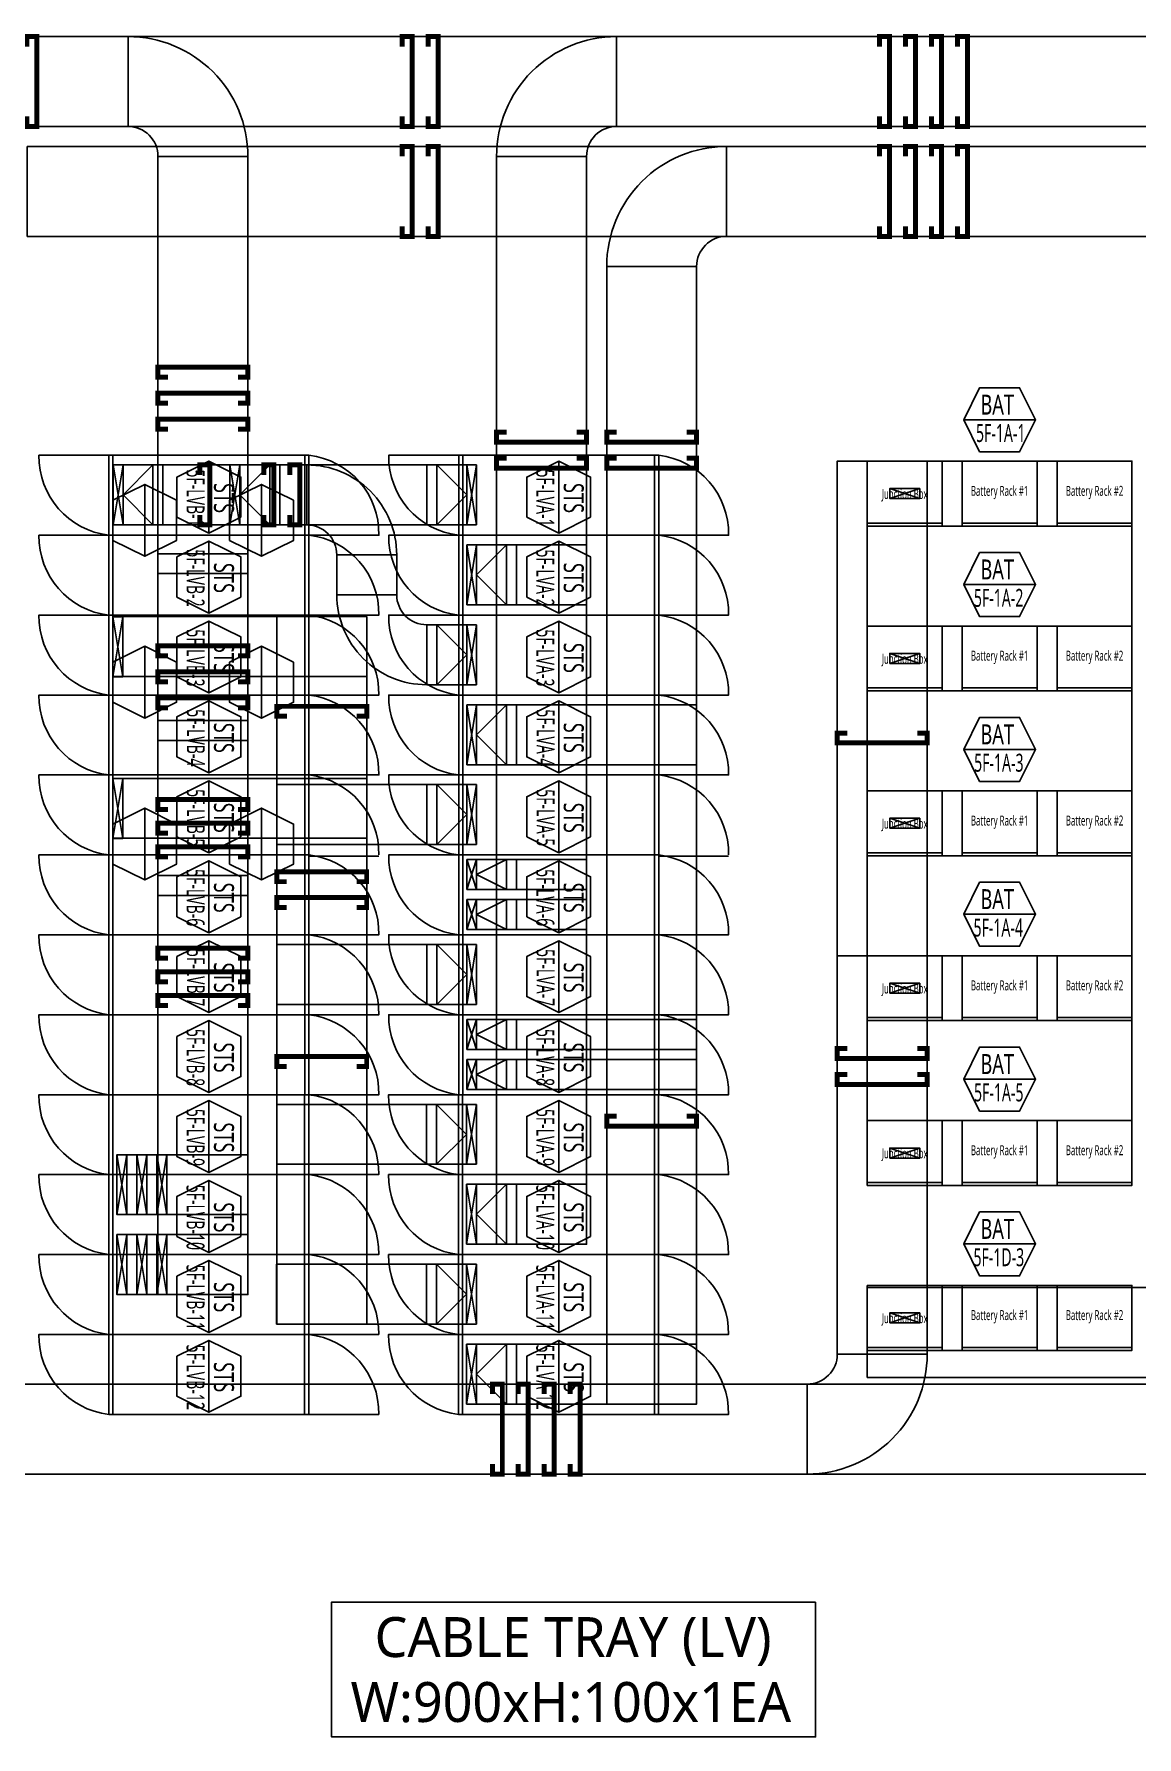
# Model space of a CAD drawing. Header units: millimetres. Extents: x -138191 to 245733, y -341087 to 835263.
# Drawn here: x 146264 to 157304, y 466635 to 483680 of the extents above; entities that cross this region are included whole.
import ezdxf
from ezdxf.enums import TextEntityAlignment as Align

# ---------------------------------------------------------------- set-up
doc = ezdxf.new("R2010")
doc.units = ezdxf.units.MM
doc.header["$LTSCALE"] = 300
for name, color, linetype in [('------00 Switch Gear', 3, 'Continuous'), ('------00 Switch Gear_Number', 1, 'Continuous'), ('-----26 Electrical Cable Tray_HV_N', 30, 'Continuous'), ('-----26 Electrical Cable Tray_LV_STS1', 3, 'Continuous'), ('-----26 Electrical Cable Tray_LV_STS2', 2, 'Continuous'), ('-----26 Electrical Cable Tray_LV_STS3', 151, 'Continuous'), ('-----26 Electrical Cable Tray_LV_STSPDU_A', 181, 'Continuous'), ('-----26 Electrical Cable Tray_LV_STSPDU_B', 41, 'Continuous'), ('-----26 Electrical Cable Tray_LV_UPSBAT', 11, 'Continuous')]:
    doc.layers.add(name, color=color, linetype=linetype)
doc.styles.add('ELEC', font='malgun.ttf')

# ---------------------------------------------------------------- blocks, each defined once
blk = doc.blocks.new('A$C2e8f9a8b')
at = {"color": 0}
blk.add_line((30, 750), (30, 0), dxfattribs=at)
blk.add_lwpolyline([(650, 0), (0, 0), (0, 750), (650, 750)], close=True, dxfattribs=at)
blk = doc.blocks.new('A$495596483691')
at = {"color": 0}
for p, q in [((100, 600), (0, 600)), ((0, 600), (0, 0)), ((500, 600), (100, 600)), ((500, 0), (500, 600)), ((0, 0), (100, 0)), ((100, 0), (500, 0))]:
    blk.add_line(p, q, dxfattribs=at)
at = {"color": 8}
for p, q in [((400, 300), (100, 600)), ((100, 600), (100, 0)), ((400, 0), (400, 600)), ((400, 600), (500, 0)), ((500, 600), (400, 0)), ((400, 300), (100, 0))]:
    blk.add_line(p, q, dxfattribs=at)
blk = doc.blocks.new('A$550585017316')
at = {"color": 0}
for p, q in [((400, 300), (0, 300)), ((0, 300), (0, 0)), ((500, 300), (400, 300)), ((500, 0), (500, 300)), ((0, 0), (400, 0)), ((400, 0), (500, 0))]:
    blk.add_line(p, q, dxfattribs=at)
at = {"color": 8}
for p, q in [((100, 0), (0, 300)), ((0, 0), (100, 300)), ((100, 150), (400, 300)), ((100, 300), (100, 0)), ((400, 0), (400, 300)), ((100, 150), (400, 0))]:
    blk.add_line(p, q, dxfattribs=at)

msp = doc.modelspace()

# ---------------------------------------------------------------- linework, layer by layer
at = {"layer": '------00 Switch Gear'}
for p, q in [((147053, 478664), (147053, 479464)), ((148973, 478664), (148973, 479464)), ((150554, 478664, 0), (150554, 479464, 0)), ((152474, 478664, 0), (152474, 479464, 0)), ((147053, 477864), (147053, 478664)), ((148973, 477864), (148973, 478664)), ((150554, 477864, 0), (150554, 478664, 0)), ((152474, 477864, 0), (152474, 478664, 0)), ((147053, 477064), (147053, 477864)), ((148973, 477064), (148973, 477864)), ((150554, 477064, 0), (150554, 477864, 0)), ((152474, 477064, 0), (152474, 477864, 0)), ((147053, 476264), (147053, 477064)), ((148973, 476264), (148973, 477064)), ((150554, 476264, 0), (150554, 477064, 0)), ((152474, 476264, 0), (152474, 477064, 0)), ((147053, 475464), (147053, 476264)), ((148973, 475464), (148973, 476264)), ((150554, 475464, 0), (150554, 476264, 0)), ((152474, 475464, 0), (152474, 476264, 0)), ((147053, 474664), (147053, 475464)), ((148973, 474664), (148973, 475464)), ((150554, 474664, 0), (150554, 475464, 0)), ((152474, 474664, 0), (152474, 475464, 0)), ((147053, 473864), (147053, 474664)), ((148973, 473864), (148973, 474664)), ((150554, 473864, 0), (150554, 474664, 0)), ((152474, 473864, 0), (152474, 474664, 0)), ((147053, 473064), (147053, 473864)), ((148973, 473064), (148973, 473864)), ((150554, 473064, 0), (150554, 473864, 0)), ((152474, 473064, 0), (152474, 473864, 0)), ((147052, 472264), (147052, 473064)), ((148972, 472264), (148972, 473064)), ((150553, 472264, 0), (150553, 473064, 0)), ((152473, 472264, 0), (152473, 473064, 0)), ((147052, 471464), (147052, 472264)), ((148972, 471464), (148972, 472264)), ((150553, 471464, 0), (150553, 472264, 0)), ((152473, 471464, 0), (152473, 472264, 0)), ((147052, 470664), (147052, 471464)), ((148972, 470664), (148972, 471464)), ((150553, 470664, 0), (150553, 471464, 0)), ((152473, 470664, 0), (152473, 471464, 0)), ((147052, 469864), (147052, 470664)), ((148972, 469864), (148972, 470664)), ((150553, 469864, 0), (150553, 470664, 0)), ((152473, 469864, 0), (152473, 470664, 0))]:
    msp.add_line(p, q, dxfattribs=at)
for points in [[(147013, 478664, -0.385743), (146313, 479464), (147013, 479464)], [(149015, 479464, -0.385743), (149715, 478664), (149015, 478664)], [(147013, 477864, -0.385743), (146313, 478664), (147013, 478664)], [(149015, 478664, -0.385743), (149715, 477864), (149015, 477864)], [(147013, 477064, -0.385743), (146313, 477864), (147013, 477864)], [(149015, 477864, -0.385743), (149715, 477064), (149015, 477064)], [(147013, 476264, -0.385743), (146313, 477064), (147013, 477064)], [(149015, 477064, -0.385743), (149715, 476264), (149015, 476264)], [(147013, 475464, -0.385743), (146313, 476264), (147013, 476264)], [(149015, 476264, -0.385743), (149715, 475464)], [(147013, 474664, -0.385743), (146313, 475464), (147013, 475464)], [(149015, 475464, -0.385743), (149715, 474664), (149015, 474664)], [(147013, 473864, -0.385743), (146313, 474664), (147013, 474664)], [(149015, 474664, -0.385743), (149715, 473864), (149015, 473864)], [(147013, 473064, -0.385743), (146313, 473864), (147013, 473864)], [(149015, 473864, -0.385743), (149715, 473064), (149015, 473064)], [(147012, 472264, -0.385743), (146312, 473064), (147012, 473064)], [(149014, 473064, -0.385743), (149714, 472264), (149014, 472264)], [(147012, 471464, -0.385743), (146312, 472264), (147012, 472264)], [(149014, 472264, -0.385743), (149714, 471464), (149014, 471464)], [(147012, 470664, -0.385743), (146312, 471464), (147012, 471464)], [(149014, 471464, -0.385743), (149714, 470664), (149014, 470664)], [(147012, 469864, -0.385743), (146312, 470664), (147012, 470664)], [(149014, 470664, -0.385743), (149714, 469864), (149014, 469864)]]:
    msp.add_lwpolyline(points, format="xyb", dxfattribs=at)
at = {"layer": '------00 Switch Gear', "elevation": 0}
for points in [[(147013, 478664), (147013, 479464), (149015, 479464), (149015, 478664)], [(150514, 478664), (150514, 479464), (152516, 479464), (152516, 478664)], [(154604, 479405), (154604, 478755), (157254, 478755), (157254, 479405)], [(147013, 477864), (147013, 478664), (149015, 478664), (149015, 477864)], [(150514, 477864), (150514, 478664), (152516, 478664), (152516, 477864)], [(147013, 477064), (147013, 477864), (149015, 477864), (149015, 477064)], [(150514, 477064), (150514, 477864), (152516, 477864), (152516, 477064)], [(154604, 477755), (154604, 477105), (157254, 477105), (157254, 477755)], [(147013, 476264), (147013, 477064), (149015, 477064), (149015, 476264)], [(150514, 476264), (150514, 477064), (152516, 477064), (152516, 476264)], [(147013, 475464), (147013, 476264), (149015, 476264), (149015, 475464)], [(150514, 475464), (150514, 476264), (152516, 476264), (152516, 475464)], [(154604, 476105), (154604, 475455), (157254, 475455), (157254, 476105)], [(147013, 474664), (147013, 475464), (149015, 475464), (149015, 474664)], [(150514, 474664), (150514, 475464), (152516, 475464), (152516, 474664)], [(147013, 473864), (147013, 474664), (149015, 474664), (149015, 473864)], [(150514, 473864), (150514, 474664), (152516, 474664), (152516, 473864)], [(154604, 474455), (154604, 473805), (157254, 473805), (157254, 474455)], [(147013, 473064), (147013, 473864), (149015, 473864), (149015, 473064)], [(150514, 473064), (150514, 473864), (152516, 473864), (152516, 473064)], [(147012, 472264), (147012, 473064), (149014, 473064), (149014, 472264)], [(150513, 472264), (150513, 473064), (152515, 473064), (152515, 472264)], [(154604, 472805), (154604, 472155), (157254, 472155), (157254, 472805)], [(147012, 471464), (147012, 472264), (149014, 472264), (149014, 471464)], [(150513, 471464), (150513, 472264), (152515, 472264), (152515, 471464)], [(147012, 470664), (147012, 471464), (149014, 471464), (149014, 470664)], [(150513, 470664), (150513, 471464), (152515, 471464), (152515, 470664)], [(154604, 471155), (154604, 470505), (157254, 470505), (157254, 471155)], [(147012, 469864), (147012, 470664), (149014, 470664), (149014, 469864)], [(150513, 469864), (150513, 470664), (152515, 470664), (152515, 469864)]]:
    msp.add_lwpolyline(points, close=True, dxfattribs=at)
for points in [[(150514, 478664, -0.385743), (149814, 479464), (150514, 479464)], [(152516, 479464, -0.385743), (153216, 478664), (152516, 478664)], [(150514, 477864, -0.385743), (149814, 478664), (150514, 478664)], [(152516, 478664, -0.385743), (153216, 477864), (152516, 477864)], [(150514, 477064, -0.385743), (149814, 477864), (150514, 477864)], [(152516, 477864, -0.385743), (153216, 477064), (152516, 477064)], [(150514, 476264, -0.385743), (149814, 477064), (150514, 477064)], [(152516, 477064, -0.385743), (153216, 476264), (152516, 476264)], [(150514, 475464, -0.385743), (149814, 476264), (150514, 476264)], [(152516, 476264, -0.385743), (153216, 475464)], [(150514, 474664, -0.385743), (149814, 475464), (150514, 475464)], [(152516, 475464, -0.385743), (153216, 474664), (152516, 474664)], [(150514, 473864, -0.385743), (149814, 474664), (150514, 474664)], [(152516, 474664, -0.385743), (153216, 473864), (152516, 473864)], [(150514, 473064, -0.385743), (149814, 473864), (150514, 473864)], [(152516, 473864, -0.385743), (153216, 473064), (152516, 473064)], [(150513, 472264, -0.385743), (149813, 473064), (150513, 473064)], [(152515, 473064, -0.385743), (153215, 472264), (152515, 472264)], [(150513, 471464, -0.385743), (149813, 472264), (150513, 472264)], [(152515, 472264, -0.385743), (153215, 471464), (152515, 471464)], [(150513, 470664, -0.385743), (149813, 471464), (150513, 471464)], [(152515, 471464, -0.385743), (153215, 470664), (152515, 470664)], [(150513, 469864, -0.385743), (149813, 470664), (150513, 470664)], [(152515, 470664, -0.385743), (153215, 469864), (152515, 469864)]]:
    msp.add_lwpolyline(points, format="xyb", dxfattribs=at)
for points in [[(157254, 472155), (157254, 479405), (154604, 479405), (154604, 472155), (157254, 472155)], [(153216, 475450), (152516, 475450)]]:
    msp.add_lwpolyline(points, dxfattribs=at)
at = {"layer": '------00 Switch Gear'}
msp.add_lwpolyline([(149715, 475450), (149015, 475450)], dxfattribs=at)
at = {"layer": '------00 Switch Gear_Number', "elevation": 0}
for points in [[(155569, 479820), (156289, 479820), (156129, 480140), (155728, 480140), (155569, 479820), (155728, 479500), (156129, 479500), (156289, 479820)], [(148014, 478685), (148014, 479405), (148334, 479246), (148334, 478845), (148014, 478685), (147694, 478845), (147694, 479246), (148014, 479405)], [(151515, 478685), (151515, 479405), (151835, 479246), (151835, 478845), (151515, 478685), (151195, 478845), (151195, 479246), (151515, 479405)], [(148014, 477885), (148014, 478605), (148334, 478446), (148334, 478045), (148014, 477885), (147694, 478045), (147694, 478446), (148014, 478605)], [(151515, 477885), (151515, 478605), (151835, 478446), (151835, 478045), (151515, 477885), (151195, 478045), (151195, 478446), (151515, 478605)], [(155569, 478170), (156289, 478170), (156129, 478490), (155728, 478490), (155569, 478170), (155728, 477850), (156129, 477850), (156289, 478170)], [(148014, 477085), (148014, 477805), (148334, 477646), (148334, 477245), (148014, 477085), (147694, 477245), (147694, 477646), (148014, 477805)], [(151515, 477085), (151515, 477805), (151835, 477646), (151835, 477245), (151515, 477085), (151195, 477245), (151195, 477646), (151515, 477805)], [(148014, 476285), (148014, 477005), (148334, 476846), (148334, 476445), (148014, 476285), (147694, 476445), (147694, 476846), (148014, 477005)], [(151515, 476285), (151515, 477005), (151835, 476846), (151835, 476445), (151515, 476285), (151195, 476445), (151195, 476846), (151515, 477005)], [(155569, 476520), (156289, 476520), (156129, 476840), (155728, 476840), (155569, 476520), (155728, 476200), (156129, 476200), (156289, 476520)], [(148014, 475485), (148014, 476205), (148334, 476046), (148334, 475645), (148014, 475485), (147694, 475645), (147694, 476046), (148014, 476205)], [(151515, 475485), (151515, 476205), (151835, 476046), (151835, 475645), (151515, 475485), (151195, 475645), (151195, 476046), (151515, 476205)], [(148014, 474685), (148014, 475405), (148334, 475246), (148334, 474845), (148014, 474685), (147694, 474845), (147694, 475246), (148014, 475405)], [(151515, 474685), (151515, 475405), (151835, 475246), (151835, 474845), (151515, 474685), (151195, 474845), (151195, 475246), (151515, 475405)], [(155569, 474870), (156289, 474870), (156129, 475190), (155728, 475190), (155569, 474870), (155728, 474550), (156129, 474550), (156289, 474870)], [(148014, 473885), (148014, 474605), (148334, 474446), (148334, 474045), (148014, 473885), (147694, 474045), (147694, 474446), (148014, 474605)], [(151515, 473885), (151515, 474605), (151835, 474446), (151835, 474045), (151515, 473885), (151195, 474045), (151195, 474446), (151515, 474605)], [(148014, 473085), (148014, 473805), (148334, 473646), (148334, 473245), (148014, 473085), (147694, 473245), (147694, 473646), (148014, 473805)], [(151515, 473085), (151515, 473805), (151835, 473646), (151835, 473245), (151515, 473085), (151195, 473245), (151195, 473646), (151515, 473805)], [(155569, 473220), (156289, 473220), (156129, 473540), (155728, 473540), (155569, 473220), (155728, 472900), (156129, 472900), (156289, 473220)], [(148014, 472285), (148014, 473005), (148334, 472846), (148334, 472445), (148014, 472285), (147694, 472445), (147694, 472846), (148014, 473005)], [(151515, 472285), (151515, 473005), (151835, 472846), (151835, 472445), (151515, 472285), (151195, 472445), (151195, 472846), (151515, 473005)], [(148014, 471485), (148014, 472205), (148334, 472046), (148334, 471645), (148014, 471485), (147694, 471645), (147694, 472046), (148014, 472205)], [(151515, 471485), (151515, 472205), (151835, 472046), (151835, 471645), (151515, 471485), (151195, 471645), (151195, 472046), (151515, 472205)], [(155569, 471570), (156289, 471570), (156129, 471890), (155728, 471890), (155569, 471570), (155728, 471250), (156129, 471250), (156289, 471570)], [(148014, 470685), (148014, 471405), (148334, 471246), (148334, 470845), (148014, 470685), (147694, 470845), (147694, 471246), (148014, 471405)], [(151515, 470685), (151515, 471405), (151835, 471246), (151835, 470845), (151515, 470685), (151195, 470845), (151195, 471246), (151515, 471405)], [(148014, 469885), (148014, 470605), (148334, 470446), (148334, 470045), (148014, 469885), (147694, 470045), (147694, 470446), (148014, 470605)], [(151515, 469885), (151515, 470605), (151835, 470446), (151835, 470045), (151515, 469885), (151195, 470045), (151195, 470446), (151515, 470605)]]:
    msp.add_lwpolyline(points, dxfattribs=at)
at = {"layer": '------00 Switch Gear_Number', "color": 1, "elevation": 0}
for points in [[(147371, 479173), (147371, 478453), (147051, 478612), (147051, 479013), (147371, 479173), (147691, 479013), (147691, 478612), (147371, 478453)], [(148541, 479173), (148541, 478453), (148221, 478612), (148221, 479013), (148541, 479173), (148861, 479013), (148861, 478612), (148541, 478453)], [(147371, 477553), (147371, 476833), (147051, 476992), (147051, 477393), (147371, 477553), (147691, 477393), (147691, 476992), (147371, 476833)], [(148541, 477553), (148541, 476833), (148221, 476992), (148221, 477393), (148541, 477553), (148861, 477393), (148861, 476992), (148541, 476833)], [(147371, 475933), (147371, 475213), (147051, 475372), (147051, 475773), (147371, 475933), (147691, 475773), (147691, 475372), (147371, 475213)], [(148541, 475933), (148541, 475213), (148221, 475372), (148221, 475773), (148541, 475933), (148861, 475773), (148861, 475372), (148541, 475213)]]:
    msp.add_lwpolyline(points, dxfattribs=at)
at = {"layer": '-----26 Electrical Cable Tray_HV_N', "color": 1, "elevation": 0}
msp.add_lwpolyline([(154087, 467985), (154087, 466635), (149241, 466635), (149241, 467985)], close=True, dxfattribs=at)
at = {"layer": '-----26 Electrical Cable Tray_LV_STS1'}
msp.add_lwpolyline([(143867, 483655), (143867, 482755), (147204, 482755), (147204, 483655)], close=True, dxfattribs=at)
msp.add_lwpolyline([(143867, 483655), (143867, 482755), (147204, 482755), (147204, 483655)], close=True, dxfattribs=at)
msp.add_lwpolyline([(143867, 483655), (143867, 482755), (147204, 482755), (147204, 483655)], close=True, dxfattribs=at)
at = {"layer": '-----26 Electrical Cable Tray_LV_STS1', "ltscale": 7.5, "const_width": 50, "elevation": 0}
for points in [[(146190, 483555), (146190, 483655), (146290, 483655), (146290, 482755), (146190, 482755), (146190, 482855)], [(147604, 480245), (147504, 480245), (147504, 480345), (148404, 480345), (148404, 480245), (148304, 480245)], [(147604, 479985), (147504, 479985), (147504, 480085), (148404, 480085), (148404, 479985), (148304, 479985)], [(147604, 479725), (147504, 479725), (147504, 479825), (148404, 479825), (148404, 479725), (148304, 479725)], [(147604, 477457), (147504, 477457), (147504, 477557), (148404, 477557), (148404, 477457), (148304, 477457)], [(147604, 477197), (147504, 477197), (147504, 477297), (148404, 477297), (148404, 477197), (148304, 477197)], [(147604, 475920), (147504, 475920), (147504, 476020), (148404, 476020), (148404, 475920), (148304, 475920)]]:
    msp.add_lwpolyline(points, dxfattribs=at)
at = {"layer": '-----26 Electrical Cable Tray_LV_STS1', "elevation": 0}
msp.add_lwpolyline([(147504, 482455), (147504, 482455, 0.414214), (147204, 482755), (147204, 482755), (147204, 483655, -0.414214), (148404, 482455)], format="xyb", close=True, dxfattribs=at)
msp.add_lwpolyline([(147504, 482455), (147504, 482455, 0.414214), (147204, 482755), (147204, 482755), (147204, 483655, -0.414214), (148404, 482455)], format="xyb", close=True, dxfattribs=at)
msp.add_lwpolyline([(147504, 482455), (147504, 482455, 0.414214), (147204, 482755), (147204, 482755), (147204, 483655, -0.414214), (148404, 482455)], format="xyb", close=True, dxfattribs=at)
for points in [[(148404, 482455), (147504, 482455), (147504, 478479), (148404, 478479)], [(148404, 482455), (147504, 482455), (147504, 476809), (148404, 476809)], [(148404, 482455), (147504, 482455), (147504, 475257), (148404, 475257)]]:
    msp.add_lwpolyline(points, close=True, dxfattribs=at)
at = {"layer": '-----26 Electrical Cable Tray_LV_STS2', "elevation": 0}
for points in [[(148404, 478279), (147504, 478279), (147504, 471863), (148404, 471863)], [(148404, 476609), (147504, 476609), (147504, 471063), (148404, 471063)], [(148404, 475057), (147504, 475057), (147504, 471063), (148404, 471063)], [(147093, 472463), (148404, 472463), (148404, 471863), (147093, 471863)], [(147193, 471863), (147193, 472463), (147093, 472463), (147093, 471863)], [(147393, 471863), (147393, 472463), (147293, 472463), (147293, 471863)], [(147593, 471863), (147593, 472463), (147493, 472463), (147493, 471863)], [(147093, 471663), (148404, 471663), (148404, 471063), (147093, 471063)], [(147193, 471063), (147193, 471663), (147093, 471663), (147093, 471063)], [(147393, 471063), (147393, 471663), (147293, 471663), (147293, 471063)], [(147593, 471063), (147593, 471663), (147493, 471663), (147493, 471063)]]:
    msp.add_lwpolyline(points, close=True, dxfattribs=at)
at = {"layer": '-----26 Electrical Cable Tray_LV_STS2', "ltscale": 7.5, "const_width": 50, "elevation": 0}
for points in [[(147604, 476937), (147504, 476937), (147504, 477037), (148404, 477037), (148404, 476937), (148304, 476937)], [(147604, 475683), (147504, 475683), (147504, 475783), (148404, 475783), (148404, 475683), (148304, 475683)], [(147604, 475446), (147504, 475446), (147504, 475546), (148404, 475546), (148404, 475446), (148304, 475446)], [(147604, 474430), (147504, 474430), (147504, 474530), (148404, 474530), (148404, 474430), (148304, 474430)], [(147604, 474193), (147504, 474193), (147504, 474293), (148404, 474293), (148404, 474193), (148304, 474193)], [(147604, 473955), (147504, 473955), (147504, 474055), (148404, 474055), (148404, 473955), (148304, 473955)]]:
    msp.add_lwpolyline(points, dxfattribs=at)
at = {"layer": '-----26 Electrical Cable Tray_LV_STS2', "elevation": 0}
for points in [[(147093, 471863), (147193, 472463)], [(147093, 472463), (147193, 471863)], [(147293, 471863), (147393, 472463)], [(147293, 472463), (147393, 471863)], [(147493, 471863), (147593, 472463)], [(147493, 472463), (147593, 471863)], [(147093, 471063), (147193, 471663)], [(147093, 471663), (147193, 471063)], [(147293, 471063), (147393, 471663)], [(147293, 471663), (147393, 471063)], [(147493, 471063), (147593, 471663)], [(147493, 471663), (147593, 471063)]]:
    msp.add_lwpolyline(points, dxfattribs=at)
at = {"layer": '-----26 Electrical Cable Tray_LV_STS3', "elevation": 0}
for points in [[(150194, 479367), (147554, 479367), (147554, 478767), (150194, 478767)], [(148994, 479367), (148724, 479367), (148724, 478767), (148994, 478767)], [(149294, 478467), (149294, 478067), (149894, 478067), (149894, 478467)], [(149594, 477250), (147051, 477250), (147051, 477850), (149594, 477850)], [(147151, 477247), (147151, 477847), (147051, 477847), (147051, 477247)], [(149594, 477850), (148694, 477850), (148694, 473967), (149594, 473967)], [(149594, 475630), (147051, 475630), (147051, 476230), (149594, 476230)], [(147151, 475627), (147151, 476227), (147051, 476227), (147051, 475627)], [(149593, 476267), (148693, 476267), (148693, 470767), (149593, 470767)], [(150194, 476167), (148694, 476167), (148694, 475567), (150194, 475567)], [(150194, 474567), (148694, 474567), (148694, 473967), (150194, 473967)], [(150193, 472967), (148693, 472967), (148693, 472367), (150193, 472367)], [(150192, 471367), (148692, 471367), (148692, 470767), (150192, 470767)]]:
    msp.add_lwpolyline(points, close=True, dxfattribs=at)
at = {"layer": '-----26 Electrical Cable Tray_LV_STS3', "ltscale": 7.5, "const_width": 50, "elevation": 0}
for points in [[(147923, 479267), (147923, 479367), (148023, 479367), (148023, 478767), (147923, 478767), (147923, 478867)], [(148564, 479267), (148564, 479367), (148664, 479367), (148664, 478767), (148564, 478767), (148564, 478867)], [(148824, 479267), (148824, 479367), (148924, 479367), (148924, 478767), (148824, 478767), (148824, 478867)], [(148794, 476851), (148694, 476851), (148694, 476951), (149594, 476951), (149594, 476851), (149494, 476851)], [(148793, 475196), (148693, 475196), (148693, 475296), (149593, 475296), (149593, 475196), (149493, 475196)], [(148793, 474936), (148693, 474936), (148693, 475036), (149593, 475036), (149593, 474936), (149493, 474936)], [(148793, 473346), (148693, 473346), (148693, 473446), (149593, 473446), (149593, 473346), (149493, 473346)]]:
    msp.add_lwpolyline(points, dxfattribs=at)
at = {"layer": '-----26 Electrical Cable Tray_LV_STS3', "elevation": 0}
for points in [[(149294, 478467), (149294, 478467, 0.414214), (148994, 478767), (148994, 478767), (148994, 479367, -0.414214), (149894, 478467)], [(149894, 478067), (149894, 478067, 0.414214), (150194, 477767), (150194, 477767), (150194, 477167, -0.414214), (149294, 478067)]]:
    msp.add_lwpolyline(points, format="xyb", close=True, dxfattribs=at)
for points in [[(147051, 477247), (147151, 477847)], [(147051, 477847), (147151, 477247)], [(147051, 475627), (147151, 476227)], [(147051, 476227), (147151, 475627)]]:
    msp.add_lwpolyline(points, dxfattribs=at)
at = {"layer": '-----26 Electrical Cable Tray_LV_STSPDU_A'}
msp.add_lwpolyline([(145094, 483655), (145094, 482755), (169054, 482755), (169054, 483655)], close=True, dxfattribs=at)
msp.add_lwpolyline([(145094, 483655), (145094, 482755), (169054, 482755), (169054, 483655)], close=True, dxfattribs=at)
at = {"layer": '-----26 Electrical Cable Tray_LV_STSPDU_A', "ltscale": 7.5, "const_width": 50, "elevation": 0}
for points in [[(149949, 483555), (149949, 483655), (150049, 483655), (150049, 482755), (149949, 482755), (149949, 482855)], [(150208, 483555), (150208, 483655), (150308, 483655), (150308, 482755), (150208, 482755), (150208, 482855)], [(154728, 483555), (154728, 483655), (154828, 483655), (154828, 482755), (154728, 482755), (154728, 482855)], [(154988, 483555), (154988, 483655), (155088, 483655), (155088, 482755), (154988, 482755), (154988, 482855)], [(155248, 483555), (155248, 483655), (155348, 483655), (155348, 482755), (155248, 482755), (155248, 482855)], [(155507, 483555), (155507, 483655), (155607, 483655), (155607, 482755), (155507, 482755), (155507, 482855)], [(151694, 479694), (151794, 479694), (151794, 479594), (150894, 479594), (150894, 479694), (150994, 479694)], [(151694, 479434), (151794, 479434), (151794, 479334), (150894, 479334), (150894, 479434), (150994, 479434)]]:
    msp.add_lwpolyline(points, dxfattribs=at)
at = {"layer": '-----26 Electrical Cable Tray_LV_STSPDU_A', "elevation": 0}
msp.add_lwpolyline([(152094, 482755), (152094, 482755, 0.414214), (151794, 482455), (151794, 482455), (150894, 482455, -0.414214), (152094, 483655)], format="xyb", close=True, dxfattribs=at)
msp.add_lwpolyline([(152094, 482755), (152094, 482755, 0.414214), (151794, 482455), (151794, 482455), (150894, 482455, -0.414214), (152094, 483655)], format="xyb", close=True, dxfattribs=at)
for points in [[(152094, 483655), (152094, 482755), (169054, 482755), (169054, 483655)], [(152094, 483655), (152094, 482755), (169054, 482755), (169054, 483655)], [(151794, 482455), (150894, 482455), (150894, 471567), (151794, 471567)], [(151794, 482455), (150894, 482455), (150894, 475117), (151794, 475117)], [(151794, 477967), (151094, 477967), (151094, 478567), (151794, 478567)], [(151794, 475117), (151094, 475117), (151094, 475417), (151794, 475417)], [(151794, 474717), (151094, 474717), (151094, 475017), (151794, 475017)], [(151793, 471567), (151093, 471567), (151093, 472167), (151793, 472167)]]:
    msp.add_lwpolyline(points, close=True, dxfattribs=at)
at = {"layer": '-----26 Electrical Cable Tray_LV_STSPDU_B'}
msp.add_lwpolyline([(146196, 482555), (146196, 481655), (167954, 481655), (167954, 482555)], close=True, dxfattribs=at)
msp.add_lwpolyline([(146196, 482555), (146196, 481655), (167954, 481655), (167954, 482555)], close=True, dxfattribs=at)
at = {"layer": '-----26 Electrical Cable Tray_LV_STSPDU_B', "ltscale": 7.5, "const_width": 50, "elevation": 0}
for points in [[(149949, 482455), (149949, 482555), (150049, 482555), (150049, 481655), (149949, 481655), (149949, 481755)], [(150208, 482455), (150208, 482555), (150308, 482555), (150308, 481655), (150208, 481655), (150208, 481755)], [(154728, 482455), (154728, 482555), (154828, 482555), (154828, 481655), (154728, 481655), (154728, 481755)], [(154988, 482455), (154988, 482555), (155088, 482555), (155088, 481655), (154988, 481655), (154988, 481755)], [(155248, 482455), (155248, 482555), (155348, 482555), (155348, 481655), (155248, 481655), (155248, 481755)], [(155507, 482455), (155507, 482555), (155607, 482555), (155607, 481655), (155507, 481655), (155507, 481755)], [(152796, 479694), (152896, 479694), (152896, 479594), (151996, 479594), (151996, 479694), (152096, 479694)], [(152796, 479434), (152896, 479434), (152896, 479334), (151996, 479334), (151996, 479434), (152096, 479434)], [(152796, 472850), (152896, 472850), (152896, 472750), (151996, 472750), (151996, 472850), (152096, 472850)]]:
    msp.add_lwpolyline(points, dxfattribs=at)
at = {"layer": '-----26 Electrical Cable Tray_LV_STSPDU_B', "elevation": 0}
msp.add_lwpolyline([(153196, 481655), (153196, 481655, 0.414214), (152896, 481355), (152896, 481355), (151996, 481355, -0.414214), (153196, 482555)], format="xyb", close=True, dxfattribs=at)
msp.add_lwpolyline([(153196, 481655), (153196, 481655, 0.414214), (152896, 481355), (152896, 481355), (151996, 481355, -0.414214), (153196, 482555)], format="xyb", close=True, dxfattribs=at)
for points in [[(153196, 482555), (153196, 481655), (167954, 481655), (167954, 482555)], [(153196, 482555), (153196, 481655), (167954, 481655), (167954, 482555)], [(152896, 481355), (151996, 481355), (151996, 473517), (152896, 473517)], [(152896, 481355), (151996, 481355), (151996, 469967), (152896, 469967)], [(152896, 476367), (151094, 476367), (151094, 476967), (152896, 476967)], [(152896, 473517), (151094, 473517), (151094, 473817), (152896, 473817)], [(152896, 473117), (151094, 473117), (151094, 473417), (152896, 473417)], [(152896, 469967), (151093, 469967), (151093, 470567), (152896, 470567)]]:
    msp.add_lwpolyline(points, close=True, dxfattribs=at)
at = {"layer": '-----26 Electrical Cable Tray_LV_UPSBAT'}
for p, q in [((154829, 479130), (155129, 479030)), ((154829, 479030), (155129, 479130)), ((154829, 477480), (155129, 477380)), ((154829, 477380), (155129, 477480)), ((154829, 475830), (155129, 475730)), ((154829, 475730), (155129, 475830)), ((154829, 474180), (155129, 474080)), ((154829, 474080), (155129, 474180)), ((154829, 472530), (155129, 472430)), ((154829, 472430), (155129, 472530)), ((154829, 470880), (155129, 470780)), ((154829, 470780), (155129, 470880))]:
    msp.add_line(p, q, dxfattribs=at)
at = {"layer": '-----26 Electrical Cable Tray_LV_UPSBAT', "elevation": 0}
for points in [[(155204, 479405), (154304, 479405), (154304, 470467), (155204, 470467)], [(154829, 479030), (154829, 479130), (155129, 479130), (155129, 479030)], [(154829, 477380), (154829, 477480), (155129, 477480), (155129, 477380)], [(154829, 475730), (154829, 475830), (155129, 475830), (155129, 475730)], [(155204, 474455), (154304, 474455), (154304, 470467), (155204, 470467)], [(154829, 474080), (154829, 474180), (155129, 474180), (155129, 474080)], [(154829, 470780), (154829, 470880), (155129, 470880), (155129, 470780)], [(138005, 470167), (138005, 469267), (154004, 469267), (154004, 470167)], [(138005, 470167), (138005, 469267), (154004, 469267), (154004, 470167)], [(138005, 470167), (138005, 469267), (157654, 469267), (157654, 470167)], [(138005, 470167), (138005, 469267), (157654, 469267), (157654, 470167)]]:
    msp.add_lwpolyline(points, close=True, dxfattribs=at)
at = {"layer": '-----26 Electrical Cable Tray_LV_UPSBAT', "ltscale": 7.5, "const_width": 50, "elevation": 0}
for points in [[(154404, 476684), (154304, 476684), (154304, 476584), (155204, 476584), (155204, 476684), (155104, 476684)], [(154404, 473527), (154304, 473527), (154304, 473427), (155204, 473427), (155204, 473527), (155104, 473527)], [(154404, 473267), (154304, 473267), (154304, 473167), (155204, 473167), (155204, 473267), (155104, 473267)], [(150851, 470067), (150851, 470167), (150951, 470167), (150951, 469267), (150851, 469267), (150851, 469367)], [(151111, 470067), (151111, 470167), (151211, 470167), (151211, 469267), (151111, 469267), (151111, 469367)], [(151371, 470067), (151371, 470167), (151471, 470167), (151471, 469267), (151371, 469267), (151371, 469367)], [(151631, 470067), (151631, 470167), (151731, 470167), (151731, 469267), (151631, 469267), (151631, 469367)]]:
    msp.add_lwpolyline(points, dxfattribs=at)
at = {"layer": '-----26 Electrical Cable Tray_LV_UPSBAT'}
for points in [[(154829, 472430), (154829, 472530), (155129, 472530), (155129, 472430)], [(154604, 471134), (154604, 470234), (162853, 470234), (162853, 471134)]]:
    msp.add_lwpolyline(points, close=True, dxfattribs=at)
at = {"layer": '-----26 Electrical Cable Tray_LV_UPSBAT', "elevation": 0}
msp.add_lwpolyline([(154004, 470167), (154004, 470167, 0.414214), (154304, 470467), (154304, 470467), (155204, 470467, -0.414214), (154004, 469267)], format="xyb", close=True, dxfattribs=at)
msp.add_lwpolyline([(154004, 470167), (154004, 470167, 0.414214), (154304, 470467), (154304, 470467), (155204, 470467, -0.414214), (154004, 469267)], format="xyb", close=True, dxfattribs=at)

# ---------------------------------------------------------------- block references
at = {"layer": '------00 Switch Gear', "xscale": -1, "rotation": 270}
for p in [(154604, 478755, 0), (155554, 478755, 0), (156504, 478755, 0), (154604, 477105, 0), (155554, 477105, 0), (156504, 477105, 0), (154604, 475455, 0), (155554, 475455, 0), (156504, 475455, 0), (154604, 473805, 0), (155554, 473805, 0), (156504, 473805, 0), (154604, 472155), (155554, 472155), (156504, 472155), (154604, 470505), (155554, 470505), (156504, 470505)]:
    msp.add_blockref('A$C2e8f9a8b', p, dxfattribs=at)
at = {"layer": '-----26 Electrical Cable Tray_LV_STS3', "xscale": -1}
for p in [(147554, 478767, 0), (148724, 478767, 0)]:
    msp.add_blockref('A$495596483691', p, dxfattribs=at)
at = {"layer": '-----26 Electrical Cable Tray_LV_STS3'}
for p in [(150194, 478767, 0), (150194, 477167, 0), (150194, 475567, 0), (150194, 473967, 0), (150193, 472367, 0), (150192, 470767, 0)]:
    msp.add_blockref('A$495596483691', p, dxfattribs=at)
at = {"layer": '-----26 Electrical Cable Tray_LV_STSPDU_A', "xscale": -1}
for p in [(151094, 477967, 0), (151093, 471567, 0)]:
    msp.add_blockref('A$495596483691', p, dxfattribs=at)
at = {"layer": '-----26 Electrical Cable Tray_LV_STSPDU_A'}
for p in [(150594, 475117, 0), (150594, 474717, 0)]:
    msp.add_blockref('A$550585017316', p, dxfattribs=at)
at = {"layer": '-----26 Electrical Cable Tray_LV_STSPDU_B', "xscale": -1}
for p in [(151094, 476367, 0), (151093, 469967, 0)]:
    msp.add_blockref('A$495596483691', p, dxfattribs=at)
at = {"layer": '-----26 Electrical Cable Tray_LV_STSPDU_B'}
for p in [(150594, 473517, 0), (150594, 473117, 0)]:
    msp.add_blockref('A$550585017316', p, dxfattribs=at)

# ---------------------------------------------------------------- texts
at = {"layer": '------00 Switch Gear', "style": 'ELEC', "width": 0.6}
for s, p in [('Junction Box', (154979, 479077, 0)), ('Battery Rack #1', (155929, 479108, 0)), ('Battery Rack #2', (156879, 479108, 0)), ('Junction Box', (154979, 477427, 0)), ('Battery Rack #1', (155929, 477458, 0)), ('Battery Rack #2', (156879, 477458, 0)), ('Junction Box', (154979, 475777, 0)), ('Battery Rack #1', (155929, 475808, 0)), ('Battery Rack #2', (156879, 475808, 0)), ('Battery Rack #1', (155929, 474158, 0)), ('Battery Rack #2', (156879, 474158, 0)), ('Junction Box', (154979, 474127, 0)), ('Junction Box', (154979, 472477)), ('Battery Rack #1', (155929, 472508)), ('Battery Rack #2', (156879, 472508)), ('Junction Box', (154979, 470827)), ('Battery Rack #1', (155929, 470858)), ('Battery Rack #2', (156879, 470858))]:
    msp.add_text(s, height=100, dxfattribs=at).set_placement(p, align=Align.MIDDLE_CENTER)
at = {"layer": '------00 Switch Gear_Number', "color": 0, "style": 'ELEC'}
for s, height, width, p in [('BAT', 200, 0.7, (155905, 479971, 0)), ('5F-1A-1', 180, 0.6, (155940, 479687, 0)), ('BAT', 200, 0.7, (155905, 478321, 0)), ('5F-1A-2', 180, 0.6, (155919, 478037, 0)), ('BAT', 200, 0.7, (155905, 476671, 0)), ('5F-1A-3', 180, 0.6, (155921, 476387, 0)), ('BAT', 200, 0.7, (155905, 475021, 0)), ('5F-1A-4', 180, 0.6, (155915, 474737, 0)), ('BAT', 200, 0.7, (155905, 473371)), ('5F-1A-5', 180, 0.6, (155920, 473087)), ('BAT', 200, 0.7, (155905, 471721)), ('5F-1D-3', 180, 0.6, (155921, 471437))]:
    msp.add_text(s, height=height, dxfattribs=dict(at, width=width)).set_placement(p, align=Align.MIDDLE_CENTER)
for s, height, width, p in [('5F-LVB-1', 180, 0.6, (147880, 479036)), ('5F-LVA-1', 180, 0.6, (151381, 479036)), ('STS', 200, 0.7, (148165, 479036)), ('STS', 200, 0.7, (151666, 479036)), ('5F-LVB-2', 180, 0.6, (147880, 478236)), ('5F-LVA-2', 180, 0.6, (151381, 478236)), ('STS', 200, 0.7, (148165, 478236)), ('STS', 200, 0.7, (151666, 478236)), ('5F-LVB-3', 180, 0.6, (147880, 477436)), ('5F-LVA-3', 180, 0.6, (151381, 477436)), ('STS', 200, 0.7, (148165, 477436)), ('STS', 200, 0.7, (151666, 477436)), ('5F-LVB-4', 180, 0.6, (147883, 476636)), ('5F-LVA-4', 180, 0.6, (151384, 476636)), ('STS', 200, 0.7, (148165, 476636)), ('STS', 200, 0.7, (151666, 476636)), ('5F-LVB-5', 180, 0.6, (147883, 475836)), ('5F-LVA-5', 180, 0.6, (151384, 475836)), ('STS', 200, 0.7, (148165, 475836)), ('STS', 200, 0.7, (151666, 475836)), ('5F-LVB-6', 180, 0.6, (147880, 475036)), ('5F-LVA-6', 180, 0.6, (151381, 475036)), ('STS', 200, 0.7, (148165, 475036)), ('STS', 200, 0.7, (151666, 475036)), ('5F-LVB-7', 180, 0.6, (147883, 474236)), ('STS', 200, 0.7, (148165, 474236)), ('5F-LVA-7', 180, 0.6, (151384, 474236)), ('STS', 200, 0.7, (151666, 474236)), ('5F-LVB-8', 180, 0.6, (147880, 473436)), ('5F-LVA-8', 180, 0.6, (151381, 473436)), ('STS', 200, 0.7, (148165, 473436)), ('STS', 200, 0.7, (151666, 473436)), ('5F-LVB-9', 180, 0.6, (147880, 472636)), ('5F-LVA-9', 180, 0.6, (151381, 472636)), ('STS', 200, 0.7, (148165, 472636)), ('STS', 200, 0.7, (151666, 472636)), ('5F-LVB-10', 180, 0.6, (147880, 471836)), ('5F-LVA-10', 180, 0.6, (151381, 471836)), ('STS', 200, 0.7, (148165, 471836)), ('STS', 200, 0.7, (151666, 471836)), ('5F-LVB-11', 180, 0.6, (147880, 471036)), ('5F-LVA-11', 180, 0.6, (151381, 471036)), ('STS', 200, 0.7, (148165, 471036)), ('STS', 200, 0.7, (151666, 471036)), ('5F-LVB-12', 180, 0.6, (147880, 470236)), ('5F-LVA-12', 180, 0.6, (151381, 470236)), ('STS', 200, 0.7, (148165, 470236)), ('STS', 200, 0.7, (151666, 470236))]:
    msp.add_text(s, height=height, rotation=270, dxfattribs=dict(at, width=width)).set_placement(p, align=Align.MIDDLE_CENTER)
at = {"layer": '-----26 Electrical Cable Tray_LV_STS2', "ltscale": 7.5, "style": 'ELEC'}
for s, p in [('CABLE TRAY (LV)', (149672, 467635)), ('W:900xH:100x1EA', (149432, 466985))]:
    msp.add_text(s, height=400, dxfattribs=at).set_placement(p, align=Align.MIDDLE_LEFT)

doc.saveas('drawing.dxf')
